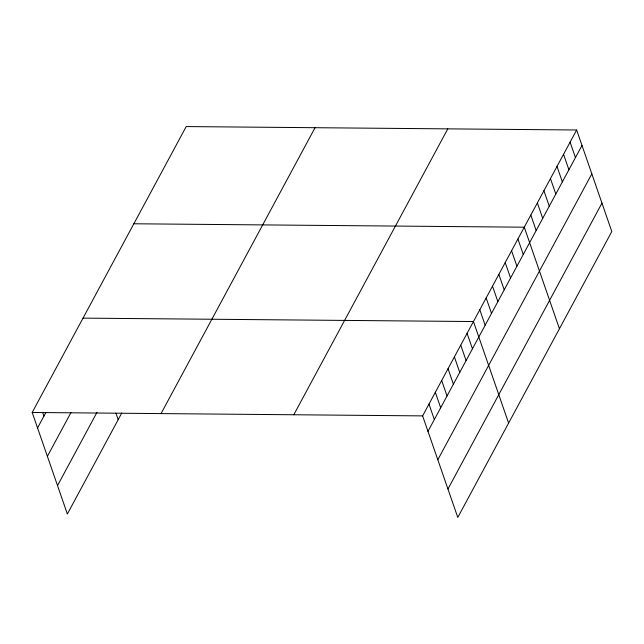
<?xml version="1.0" encoding="UTF-8"?>
<svg xmlns="http://www.w3.org/2000/svg" width="644" height="644" viewBox="0 0 644 644"><rect width="100%" height="100%" fill="white"/><g stroke="black" fill="none" stroke-linecap="round" stroke-linejoin="round"><path stroke-width="0.97" d="M121.821 412.925L67.362 514.009L32.2 412.466L186.213 126.57L576.638 129.991L611.8 231.534L457.787 517.43L422.625 415.887L576.638 129.991M37.553 427.922L45.724 412.764M47.39 456.33L70.985 412.53M57.525 485.6L97.003 412.313M161.04 413.601L315.053 127.697M293.785 414.76L447.797 128.856M427.978 431.351L581.991 145.447M437.815 459.76L591.828 173.856M447.95 489.021L601.963 203.126M133.847 223.774L524.272 227.195L559.435 328.738M83.028 318.12L473.453 321.541L508.615 423.084M32.2 412.466L422.625 415.887M570.093 142.139L575.446 157.595M563.548 154.294L568.902 169.75M557.004 166.442L562.357 181.898M550.459 178.589L555.812 194.053M543.906 190.745L549.26 206.201M537.362 202.892L542.715 218.356M530.817 215.048L536.17 230.504M517.921 238.988L523.274 254.444M511.569 250.782L516.923 266.238M505.218 262.575L510.563 278.031M498.859 274.368L504.212 289.824M492.507 286.161L497.86 301.617M486.156 297.955L491.509 313.411M479.804 309.748L485.157 325.204M467.093 333.334L472.446 348.798M460.742 345.128L466.095 360.592M454.39 356.921L459.744 372.385M448.039 368.714L453.392 384.178M441.687 380.507L447.041 395.971M435.328 392.301L440.681 407.765M428.976 404.094L434.33 419.558M115.888 413.037L118.19 419.663M42.649 412.498L43.905 416.129"/></g></svg>
